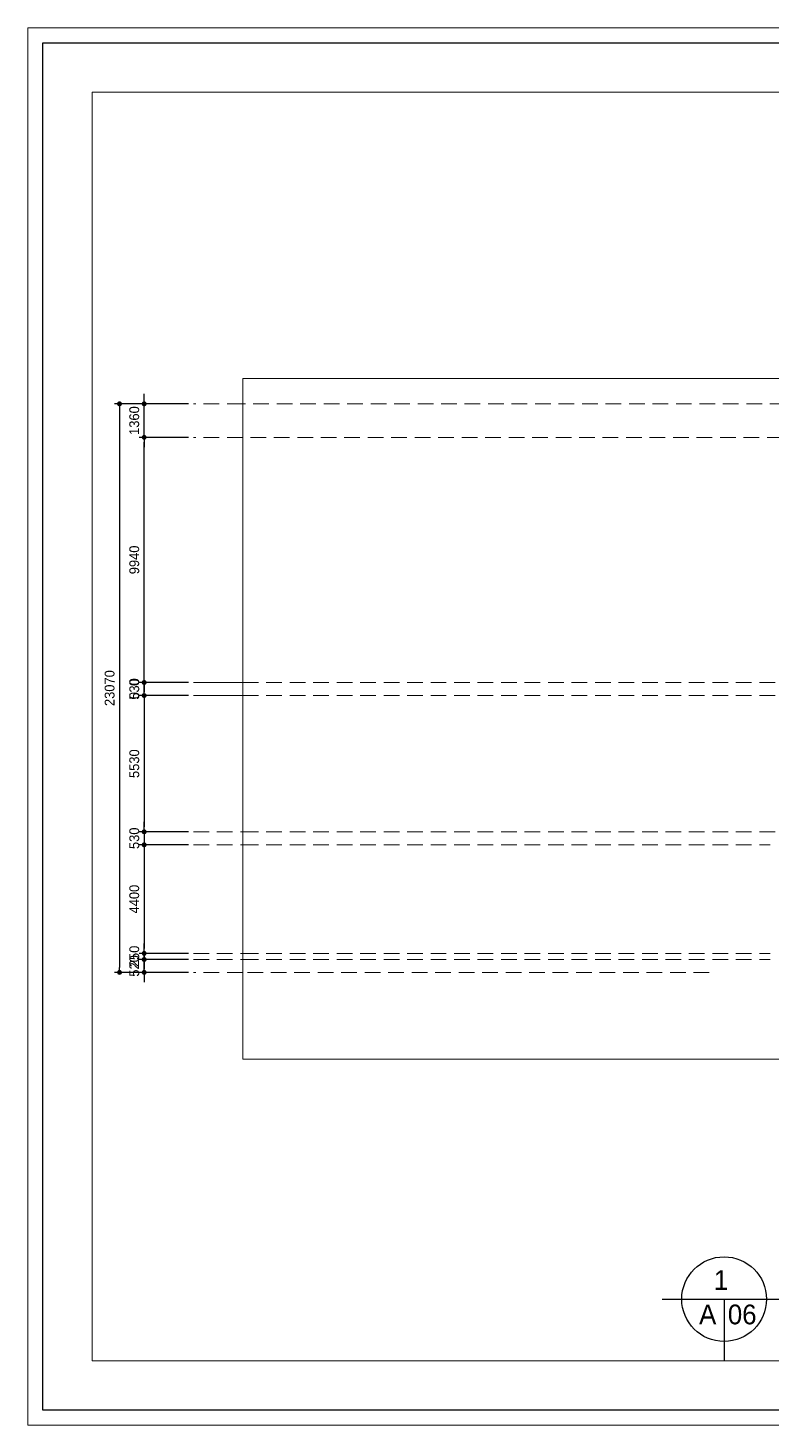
# Model space of a CAD drawing. Header units: millimetres. Extents: x -396231 to 224016, y 0 to 56679.
# Drawn here: x 143769 to 173949, y 0 to 56679 of the extents above; entities that cross this region are included whole.
import ezdxf
from ezdxf.enums import TextEntityAlignment as Align

# ---------------------------------------------------------------- set-up
doc = ezdxf.new("R2010")
doc.units = ezdxf.units.MM
doc.header["$XCLIPFRAME"] = 2
doc.linetypes.add('HIDDEN', pattern=[9.525, 6.35, -3.175])
doc.layers.add('dim', color=7, linetype='Continuous')
doc.layers.add('text', color=7, linetype='Continuous')
for name, color, linetype, lineweight in [('exdim', 1, 'HIDDEN', 9), ('IM', 2, 'Continuous', 9), ('WIPCO', 3, 'Continuous', 9)]:
    doc.layers.add(name, color=color, linetype=linetype, lineweight=lineweight)
doc.layers.add('Plot 설정선', color=251, linetype='Continuous', lineweight=9, plot=False)
doc.styles.add('WIPCO', font='')
doc.styles.get('WIPCO').set_extended_font_data('Dotum')
doc.dimstyles.new('WIPCO-DIM200', dxfattribs={"dimscale": 200, "dimtxt": 2, "dimasz": 1, "dimexe": 1, "dimexo": 1, "dimgap": 1, "dimtad": 1, "dimdec": 0, "dimrnd": 10, "dimzin": 0, "dimdsep": 46, "dimtxsty": 'WIPCO', "dimblk": 'DOT', "dimcen": 1, "dimdle": 2, "dimclrd": 256, "dimclre": 256, "dimclrt": 256, "dimadec": 0, "dimazin": 0, "dimtfac": 1, "dimtdec": 0, "dimtix": 1, "dimtmove": 2, "dimatfit": 3, "dimldrblk": 'DOT', "dimfxl": 0, "dimtolj": 1, "dimtzin": 0, "dimarcsym": 0})
picture_1 = doc.add_image_def('image4.jpg', size_in_pixel=(5000, 2422))

# ---------------------------------------------------------------- blocks, each defined once
blk = doc.blocks.new('_Dot')
at = {"color": 0, "linetype": 'ByBlock', "lineweight": -2}
blk.add_line((-0.5, 0), (-1, 0), dxfattribs=at)
at = {"color": 0, "linetype": 'ByBlock', "const_width": 0.5}
blk.add_lwpolyline([(-0.25, 0, 1), (0.25, 0, 1)], format="xyb", close=True, dxfattribs=at)
blk = doc.blocks.new('*D84')
at = {"layer": 'DEFPOINTS', "color": 0}
for p in [(148483, 18888), (150483, 18888), (150483, 18364)]:
    blk.add_point(p, dxfattribs=at)
at = {"layer": 'dim', "lineweight": -2}
for p, q in [((148483, 19088), (148483, 19288)), ((150283, 18888), (148283, 18888)), ((148483, 18364), (148483, 18888)), ((150283, 18364), (148283, 18364)), ((148483, 18164), (148483, 17964))]:
    blk.add_line(p, q, dxfattribs=at)
at = {"layer": 'dim', "lineweight": -2, "xscale": 200, "yscale": 200, "zscale": 200}
for p, rotation in [((148483, 18888), 270), ((148483, 18364), 90)]:
    blk.add_blockref('_Dot', p, dxfattribs=dict(at, rotation=rotation))
at = {"layer": 'dim', "insert": (148083, 18626), "char_height": 400, "attachment_point": 5, "rotation": 90, "style": 'WIPCO'}
blk.add_mtext('\\A1;520', dxfattribs=at)
blk = doc.blocks.new('*D85')
at = {"layer": 'DEFPOINTS', "color": 0}
for p in [(148483, 18888), (150483, 19136), (150483, 18888)]:
    blk.add_point(p, dxfattribs=at)
at = {"layer": 'dim', "lineweight": -2}
for p, q in [((148483, 19336), (148483, 19536)), ((150283, 19136), (148283, 19136)), ((150283, 18888), (148283, 18888)), ((148483, 19136), (148483, 18888)), ((148483, 18688), (148483, 18488))]:
    blk.add_line(p, q, dxfattribs=at)
at = {"layer": 'dim', "lineweight": -2, "xscale": 200, "yscale": 200, "zscale": 200}
for p, rotation in [((148483, 19136), 270), ((148483, 18888), 90)]:
    blk.add_blockref('_Dot', p, dxfattribs=dict(at, rotation=rotation))
at = {"layer": 'dim', "insert": (148083, 19012), "char_height": 400, "attachment_point": 5, "rotation": 90, "style": 'WIPCO'}
blk.add_mtext('\\A1;250', dxfattribs=at)
blk = doc.blocks.new('*D86')
at = {"layer": 'DEFPOINTS', "color": 0}
for p in [(150483, 23539), (148483, 19136), (150483, 19136)]:
    blk.add_point(p, dxfattribs=at)
at = {"layer": 'dim', "lineweight": -2}
for p, q in [((150283, 23539), (148283, 23539)), ((148483, 23339), (148483, 19336)), ((150283, 19136), (148283, 19136))]:
    blk.add_line(p, q, dxfattribs=at)
at = {"layer": 'dim', "lineweight": -2, "xscale": 200, "yscale": 200, "zscale": 200}
for p, rotation in [((148483, 23539), 90), ((148483, 19136), 270)]:
    blk.add_blockref('_Dot', p, dxfattribs=dict(at, rotation=rotation))
at = {"layer": 'dim', "insert": (148083, 21337), "char_height": 400, "attachment_point": 5, "rotation": 90, "style": 'WIPCO'}
blk.add_mtext('\\A1;4400', dxfattribs=at)
blk = doc.blocks.new('*D87')
at = {"layer": 'DEFPOINTS', "color": 0}
for p in [(150483, 24068), (148483, 23539), (150483, 23539)]:
    blk.add_point(p, dxfattribs=at)
at = {"layer": 'dim', "lineweight": -2}
for p, q in [((148483, 24268), (148483, 24468)), ((150283, 24068), (148283, 24068)), ((148483, 24068), (148483, 23539)), ((150283, 23539), (148283, 23539)), ((148483, 23339), (148483, 23139))]:
    blk.add_line(p, q, dxfattribs=at)
at = {"layer": 'dim', "lineweight": -2, "xscale": 200, "yscale": 200, "zscale": 200}
for p, rotation in [((148483, 24068), 270), ((148483, 23539), 90)]:
    blk.add_blockref('_Dot', p, dxfattribs=dict(at, rotation=rotation))
at = {"layer": 'dim', "insert": (148083, 23804), "char_height": 400, "attachment_point": 5, "rotation": 90, "style": 'WIPCO'}
blk.add_mtext('\\A1;530', dxfattribs=at)
blk = doc.blocks.new('*D88')
at = {"layer": 'DEFPOINTS', "color": 0}
for p in [(150483, 29594), (148483, 24068), (150483, 24068)]:
    blk.add_point(p, dxfattribs=at)
at = {"layer": 'dim', "lineweight": -2}
for p, q in [((150283, 29594), (148283, 29594)), ((148483, 29394), (148483, 24268)), ((150283, 24068), (148283, 24068))]:
    blk.add_line(p, q, dxfattribs=at)
at = {"layer": 'dim', "lineweight": -2, "xscale": 200, "yscale": 200, "zscale": 200}
for p, rotation in [((148483, 29594), 90), ((148483, 24068), 270)]:
    blk.add_blockref('_Dot', p, dxfattribs=dict(at, rotation=rotation))
at = {"layer": 'dim', "insert": (148083, 26831), "char_height": 400, "attachment_point": 5, "rotation": 90, "style": 'WIPCO'}
blk.add_mtext('\\A1;5530', dxfattribs=at)
blk = doc.blocks.new('*D89')
at = {"layer": 'DEFPOINTS', "color": 0}
for p in [(148483, 29594), (150483, 29594), (150483, 29594)]:
    blk.add_point(p, dxfattribs=at)
at = {"layer": 'dim', "lineweight": -2}
for p, q in [((150283, 29594), (148283, 29594)), ((150283, 29594), (148283, 29594)), ((148483, 29794), (148483, 29994)), ((148483, 29594), (148483, 29594)), ((148483, 29394), (148483, 29194))]:
    blk.add_line(p, q, dxfattribs=at)
at = {"layer": 'dim', "lineweight": -2, "xscale": 200, "yscale": 200, "zscale": 200}
for rotation in [270, 90]:
    blk.add_blockref('_Dot', (148483, 29594), dxfattribs=dict(at, rotation=rotation))
at = {"layer": 'dim', "insert": (148083, 29594), "char_height": 400, "attachment_point": 5, "rotation": 90, "style": 'WIPCO'}
blk.add_mtext('\\A1;0', dxfattribs=at)
blk = doc.blocks.new('*D90')
at = {"layer": 'DEFPOINTS', "color": 0}
for p in [(148483, 30127), (150483, 30127), (150483, 29594)]:
    blk.add_point(p, dxfattribs=at)
at = {"layer": 'dim', "lineweight": -2}
for p, q in [((150283, 30127), (148283, 30127)), ((148483, 30327), (148483, 30527)), ((148483, 29594), (148483, 30127)), ((150283, 29594), (148283, 29594)), ((148483, 29394), (148483, 29194))]:
    blk.add_line(p, q, dxfattribs=at)
at = {"layer": 'dim', "lineweight": -2, "xscale": 200, "yscale": 200, "zscale": 200}
for p, rotation in [((148483, 30127), 270), ((148483, 29594), 90)]:
    blk.add_blockref('_Dot', p, dxfattribs=dict(at, rotation=rotation))
at = {"layer": 'dim', "insert": (148083, 29861), "char_height": 400, "attachment_point": 5, "rotation": 90, "style": 'WIPCO'}
blk.add_mtext('\\A1;530', dxfattribs=at)
blk = doc.blocks.new('*D91')
at = {"layer": 'DEFPOINTS', "color": 0}
for p in [(148483, 30127), (150483, 30127), (150483, 30127)]:
    blk.add_point(p, dxfattribs=at)
at = {"layer": 'dim', "lineweight": -2}
for p, q in [((150283, 30127), (148283, 30127)), ((150283, 30127), (148283, 30127)), ((148483, 30327), (148483, 30527)), ((148483, 30127), (148483, 30127)), ((148483, 29927), (148483, 29727))]:
    blk.add_line(p, q, dxfattribs=at)
at = {"layer": 'dim', "lineweight": -2, "xscale": 200, "yscale": 200, "zscale": 200}
for rotation in [270, 90]:
    blk.add_blockref('_Dot', (148483, 30127), dxfattribs=dict(at, rotation=rotation))
at = {"layer": 'dim', "insert": (148083, 30127), "char_height": 400, "attachment_point": 5, "rotation": 90, "style": 'WIPCO'}
blk.add_mtext('\\A1;0', dxfattribs=at)
blk = doc.blocks.new('*D92')
at = {"layer": 'DEFPOINTS', "color": 0}
for p in [(148483, 40070), (150483, 40070), (150483, 30127)]:
    blk.add_point(p, dxfattribs=at)
at = {"layer": 'dim', "lineweight": -2}
for p, q in [((150283, 40070), (148283, 40070)), ((148483, 30327), (148483, 39870)), ((150283, 30127), (148283, 30127))]:
    blk.add_line(p, q, dxfattribs=at)
at = {"layer": 'dim', "lineweight": -2, "xscale": 200, "yscale": 200, "zscale": 200}
for p, rotation in [((148483, 40070), 90), ((148483, 30127), 270)]:
    blk.add_blockref('_Dot', p, dxfattribs=dict(at, rotation=rotation))
at = {"layer": 'dim', "insert": (148083, 35098), "char_height": 400, "attachment_point": 5, "rotation": 90, "style": 'WIPCO'}
blk.add_mtext('\\A1;9940', dxfattribs=at)
blk = doc.blocks.new('*D82')
at = {"layer": 'DEFPOINTS', "color": 0}
for p in [(148483, 41430), (150483, 41430), (150483, 40070)]:
    blk.add_point(p, dxfattribs=at)
at = {"layer": 'dim', "lineweight": -2}
for p, q in [((150283, 41430), (148283, 41430)), ((148483, 41630), (148483, 41830)), ((148483, 40070), (148483, 41430)), ((150283, 40070), (148283, 40070)), ((148483, 39870), (148483, 39670))]:
    blk.add_line(p, q, dxfattribs=at)
at = {"layer": 'dim', "lineweight": -2, "xscale": 200, "yscale": 200, "zscale": 200}
for p, rotation in [((148483, 41430), 270), ((148483, 40070), 90)]:
    blk.add_blockref('_Dot', p, dxfattribs=dict(at, rotation=rotation))
at = {"layer": 'dim', "insert": (148083, 40750), "char_height": 400, "attachment_point": 5, "rotation": 90, "style": 'WIPCO'}
blk.add_mtext('\\A1;1360', dxfattribs=at)
blk = doc.blocks.new('*D83')
at = {"layer": 'DEFPOINTS', "color": 0}
for p in [(150483, 41430), (147483, 18364), (150483, 18364)]:
    blk.add_point(p, dxfattribs=at)
at = {"layer": 'dim', "lineweight": -2}
for p, q in [((150283, 41430), (147283, 41430)), ((147483, 41230), (147483, 18564)), ((150283, 18364), (147283, 18364))]:
    blk.add_line(p, q, dxfattribs=at)
at = {"layer": 'dim', "lineweight": -2, "xscale": 200, "yscale": 200, "zscale": 200}
for p, rotation in [((147483, 41430), 90), ((147483, 18364), 270)]:
    blk.add_blockref('_Dot', p, dxfattribs=dict(at, rotation=rotation))
at = {"layer": 'dim', "insert": (147083, 29897), "char_height": 400, "attachment_point": 5, "rotation": 90, "style": 'WIPCO'}
blk.add_mtext('\\A1;23070', dxfattribs=at)

msp = doc.modelspace()

# ---------------------------------------------------------------- linework, layer by layer
at = {"layer": 'exdim', "color": 1, "ltscale": 100}
for p, q in [((152483.4, 41430.3), (150483.4, 41430.3)), ((150483.4, 30127.4), (152483.4, 30127.4)), ((152483.4, 30127.4), (150483.4, 30127.4)), ((150483.4, 29594.4), (152483.4, 29594.4)), ((152483.4, 29594.4), (150483.4, 29594.4)), ((150483.4, 24068.3), (152483.4, 24068.3)), ((150483.4, 23538.8), (152483.4, 23538.8)), ((150483.4, 19136.2), (152483.4, 19136.2)), ((150483.4, 18888.4), (152483.4, 18888.4)), ((152483.4, 18363.6), (150483.4, 18363.6))]:
    msp.add_line(p, q, dxfattribs=at)
at = {"layer": 'exdim', "color": 255, "ltscale": 100}
for p, q in [((183071.5, 41430.3), (152483.4, 41430.3)), ((152483.4, 30127.4), (199146.4, 30127.4)), ((152483.4, 29594.4), (199146.4, 29594.4)), ((152483.4, 24068.3), (199146.4, 24068.3)), ((152483.4, 23538.8), (173871.3, 23538.8)), ((152483.4, 19136.2), (173871.3, 19136.2)), ((152483.4, 18888.4), (173871.3, 18888.4)), ((171400.7, 18363.6), (152483.4, 18363.6))]:
    msp.add_line(p, q, dxfattribs=at)
at = {"layer": 'exdim', "color": 1, "ltscale": 100}
msp.add_lwpolyline([(152483.4, 40069.6), (150483.4, 40069.6)], dxfattribs=at)
at = {"layer": 'exdim', "color": 255, "ltscale": 100}
msp.add_lwpolyline([(199146.4, 40069.6), (152483.4, 40069.6)], dxfattribs=at)
at = {"layer": 'Plot 설정선'}
msp.add_lwpolyline([(143769.3, 56678.6), (143769.3, 0), (143769.3, 56678.6), (224016.3, 56678.6), (143769.3, 56678.6), (143769.3, 0), (143769.3, 56678.6), (224016.3, 56678.6), (224016.3, 0), (143769.3, 0), (224016.3, 0), (224016.3, 56678.6), (224016.3, 0), (143769.3, 0)], dxfattribs=at)
msp.add_lwpolyline([(146369.3, 54078.6), (216311.7, 54078.6), (216311.7, 2600), (146369.3, 2600)], close=True, dxfattribs=at)
at = {"layer": 'WIPCO', "color": 3, "lineweight": -3}
msp.add_lwpolyline([(223416.3, 600), (144369.3, 600), (144369.3, 56078.6), (223416.3, 56078.6)], close=True, dxfattribs=at)
for points in [[(169496.2, 5109.1), (193184.8, 5109.1)], [(172005.4, 5109.1), (172005.4, 2600)]]:
    msp.add_lwpolyline(points, dxfattribs=at)
at = {"layer": 'WIPCO'}
msp.add_lwpolyline([(173722.9, 5109.1), (193184.8, 5109.1)], dxfattribs=at)
at = {"layer": 'WIPCO', "color": 3, "lineweight": -3}
msp.add_circle((172005.4, 5109.1), 1717.5, dxfattribs=at)

# ---------------------------------------------------------------- texts
at = {"layer": 'text', "style": 'WIPCO'}
msp.add_text('1', height=800, dxfattribs=at).set_placement((171587.8, 5481.4))
for s, p in [('A', (171339.2, 4487.2)), ('06', (172739.2, 4487.2))]:
    msp.add_text(s, height=800, dxfattribs=at).set_placement(p, align=Align.MIDDLE)

# ---------------------------------------------------------------- dimensions: what is measured, and where the dimension line sits
at = {"layer": 'dim'}
for base, p1, p2, picture, middle in [((147483.4, 18363.6), (150483.4, 41430.3), (150483.4, 18363.6), '*D83', (147083.1, 29897)), ((148483.4, 41430.3), (150483.4, 40069.6), (150483.4, 41430.3), '*D82', (148083.1, 40749.9)), ((148483.4, 40069.6), (150483.4, 30127.4), (150483.4, 40069.6), '*D92', (148083.1, 35098.5)), ((148483.4, 30127.4), (150483.4, 29594.4), (150483.4, 30127.4), '*D90', (148083.1, 29860.9)), ((148483.3519245, 30127.3998061), (150483.3519245, 30127.3998058), (150483.3519245, 30127.3998061), '*D91', (148083.0805541, 30127.3998059)), ((148483.351924, 29594.410233), (150483.351924, 29594.410232), (150483.351924, 29594.410233), '*D89', (148083.080554, 29594.410233)), ((148483.4, 24068.3), (150483.4, 29594.4), (150483.4, 24068.3), '*D88', (148083.1, 26831.4)), ((148483.3519, 23538.8436), (150483.3519, 24068.3451), (150483.3519, 23538.8436), '*D87', (148083.0806, 23803.5943)), ((148483.4, 19136.2), (150483.4, 23538.8), (150483.4, 19136.2), '*D86', (148083.1, 21337.5)), ((148483.4, 18888.4), (150483.4, 19136.2), (150483.4, 18888.4), '*D85', (148083.1, 19012.3)), ((148483.4, 18888.4), (150483.4, 18363.6), (150483.4, 18888.4), '*D84', (148083.1, 18626))]:
    dim = msp.add_linear_dim(base=base, p1=p1, p2=p2, angle=270, dimstyle='WIPCO-DIM200', dxfattribs=at)
    dim.commit()
    dim.dimension.update_dxf_attribs({"geometry": picture, "text_midpoint": middle})

# ---------------------------------------------------------------- pictures from other files: only their frames are drawn
at = {"layer": 'IM'}
image = msp.add_image(picture_1, insert=(141637.1, 12918.7), size_in_units=(68735.3, 33295.4), dxfattribs=at)
image.set_boundary_path([(788.488, 272.767), (4195.862, 2281.593)])

doc.saveas('drawing.dxf')
